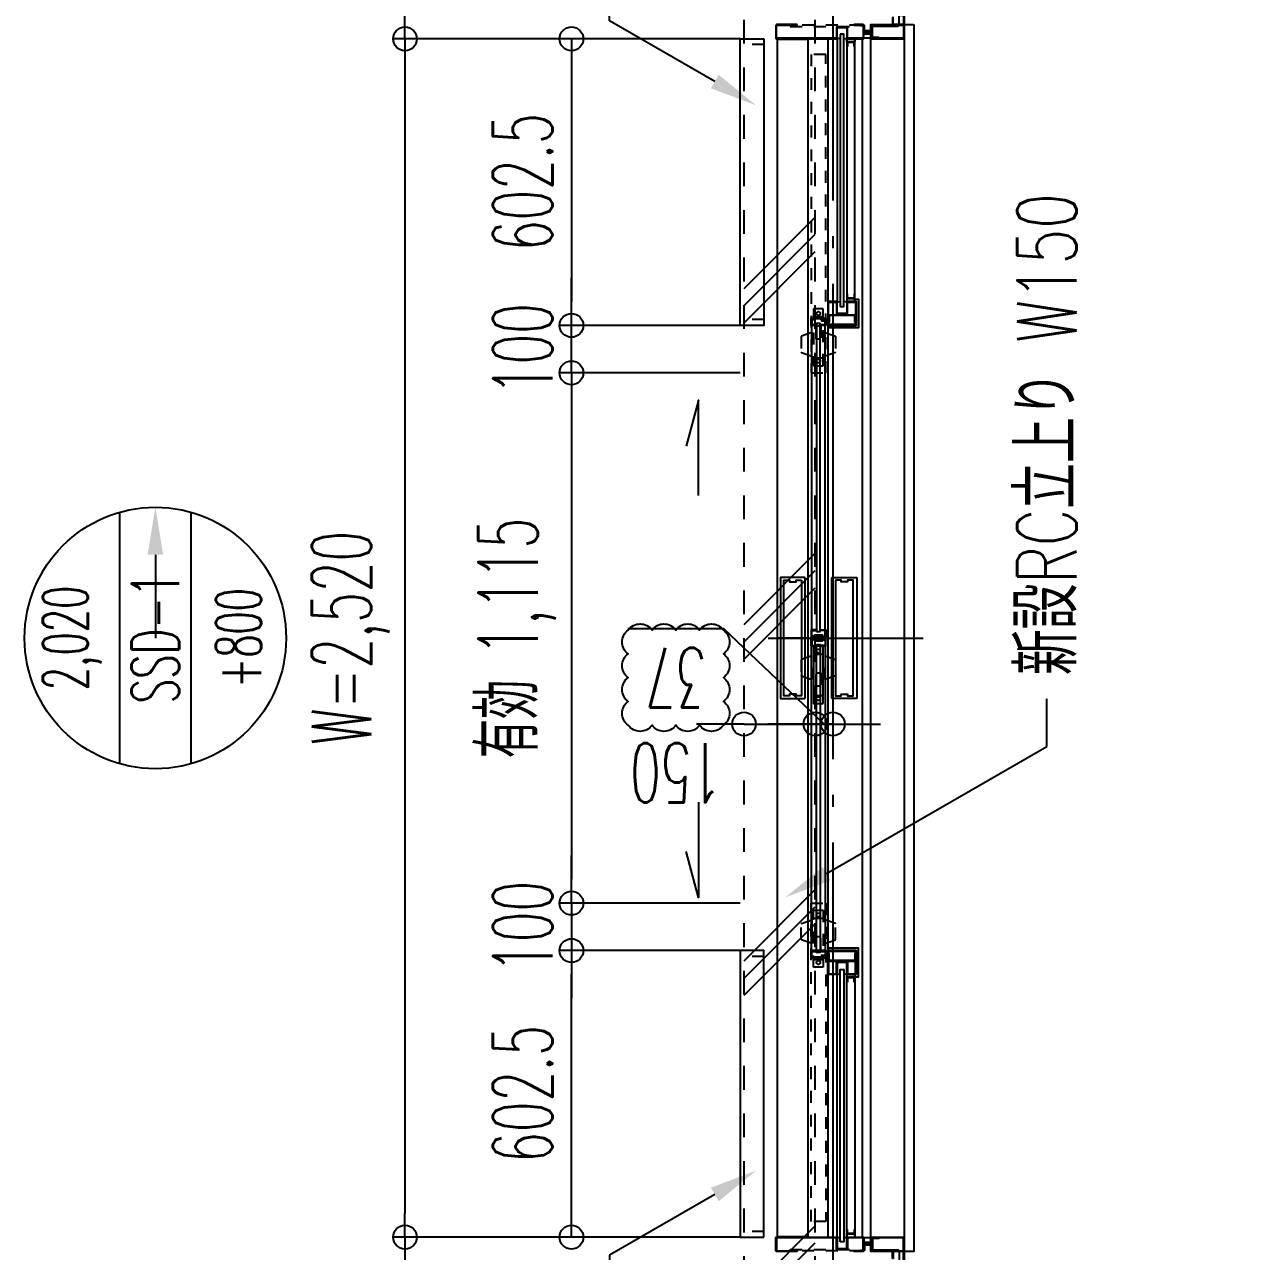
# Model space of a CAD drawing. Header units: millimetres. Extents: x -67913 to 128525, y -54442 to 63422.
# Drawn here: x 108435 to 111023, y 13110 to 15690 of the extents above; entities that cross this region are included whole.
import ezdxf
from ezdxf import colors
from ezdxf.entities.mleader import LeaderData, LeaderLine
from ezdxf.enums import TextEntityAlignment as Align
from ezdxf.math import Vec2, Vec3

# ---------------------------------------------------------------- set-up
doc = ezdxf.new("R2010")
doc.units = ezdxf.units.MM
doc.header["$LTSCALE"] = 500
doc.header["$PDMODE"] = 35
for name, pattern in [('AXIS', [2.35, 2, -0.15, 0.05, -0.15]), ('DD1', [0.1, 0.05, -0.05]), ('DD3', [0.2, 0.1, -0.1])]:
    doc.linetypes.add(name, pattern=pattern)
doc.layers.get('0').update_dxf_attribs({"plot": 0})
for name, color, linetype in [('020KijnSn', 1, 'AXIS'), ('090Gaikou', 5, 'Continuous'), ('143Hatch8', 5, 'Continuous'), ('220Kabe', 7, 'Continuous'), ('230Kaik', 7, 'Continuous'), ('230Kaik9', 7, 'Continuous'), ('260Dannet9', 9, 'Continuous'), ('270SiagSp', 8, 'Continuous'), ('272SiagSp', 8, 'Continuous'), ('292Kigo', 8, 'Continuous'), ('330KattC9', 6, 'DD1'), ('350Kigu', 4, 'Continuous'), ('390Kigo', 8, 'Continuous'), ('391kigoHor', 10, 'Continuous')]:
    doc.layers.add(name, color=color, linetype=linetype)
doc.styles.add('Annotative', font='simplex.shx', dxfattribs={"width": 0.7, "bigfont": 'extfont2.shx'})
doc.styles.add('Dim', font='simplex.shx', dxfattribs={"width": 0.6, "bigfont": 'extfont2.shx'})
doc.styles.get("Standard").update_dxf_attribs({"font": 'simplex.shx', "width": 0.7, "bigfont": 'extfont2.shx'})
doc.dimstyles.new('PRO1-50', dxfattribs={"dimscale": 50, "dimtxt": 2.5, "dimasz": 1, "dimexe": 0.5, "dimexo": 0.5, "dimgap": 0.8, "dimtad": 1, "dimdec": 3, "dimdsep": 46, "dimlunit": 6, "dimtxsty": 'Dim', "dimblk": 'ORIGIN', "dimcen": 0, "dimadec": 3, "dimazin": 2, "dimtfac": 1, "dimtdec": 3, "dimtix": 1, "dimtmove": 2, "dimatfit": 3, "dimldrblk": 'ORIGIN', "dimfxl": 0, "dimarcsym": 0})

# ---------------------------------------------------------------- blocks, each defined once
blk = doc.blocks.new('建具記号')
at = {"color": 0, "linetype": 'ByBlock', "lineweight": -2, "transparency": 16777216}
for p, q in [((-5.292, 1.5), (5.292, 1.5)), ((-5.292, -1.5), (5.292, -1.5))]:
    blk.add_line(p, q, dxfattribs=at)
at = {"color": 7, "linetype": 'ByBlock', "lineweight": -2, "transparency": 16777216}
blk.add_circle((0, 0), 5.5, dxfattribs=at)
at = {"color": 0, "linetype": 'ByBlock', "lineweight": -2, "transparency": 16777216, "width": 0.6}
for tag, height, p in [('建具寸法・高さH', 1.9, (0, 3.5)), ('建具番号', 2, (0, 0)), ('基準高さから建具下枠の上端までの高さ', 1.9, (0, -3.5)), ('特記事項（電気錠等）', 1.9, (0, -7))]:
    blk.add_attdef(tag, text='', height=height, dxfattribs=at).set_placement(p, align=Align.MIDDLE)
blk = doc.blocks.new('_Origin')
at = {"color": 0, "linetype": 'ByBlock', "lineweight": -2}
blk.add_line((0, 0), (-1, 0), dxfattribs=at)
blk.add_circle((0, 0), 0.5, dxfattribs=at)
blk = doc.blocks.new('*D644')
at = {"layer": '270SiagSp', "color": 0, "lineweight": -2, "transparency": 16777216}
for p, q in [((109897.6, 14219.1), (109847.6, 14219.1)), ((109947.6, 14219.1), (110097.6, 14219.1)), ((110147.6, 14219.1), (110197.6, 14219.1))]:
    blk.add_line(p, q, dxfattribs=at)
at = {"layer": 'Defpoints', "color": 0, "transparency": 16777216}
for p in [(109947.6, 14219.1), (110097.6, 14219.1), (110097.6, 14219.1)]:
    blk.add_point(p, dxfattribs=at)
at = {"layer": '270SiagSp', "color": 0, "lineweight": -2, "transparency": 16777216, "xscale": 50, "yscale": 50, "zscale": 50}
blk.add_blockref('_Origin', (109947.6, 14219.1), dxfattribs=at)
at = {"layer": '270SiagSp', "color": 0, "lineweight": -2, "transparency": 16777216, "xscale": 50, "yscale": 50, "zscale": 50, "rotation": 180}
blk.add_blockref('_Origin', (110097.6, 14219.1), dxfattribs=at)
at = {"layer": '270SiagSp', "color": 0, "transparency": 16777216, "insert": (109804.7, 14116.6), "char_height": 125, "attachment_point": 5, "rotation": 180, "style": 'Dim'}
blk.add_mtext('150', dxfattribs=at)
blk = doc.blocks.new('*D645')
at = {"layer": '270SiagSp', "color": 0, "lineweight": -2, "transparency": 16777216}
for p, q in [((109904.9, 14419.1), (109703.5, 14419.1)), ((110116.1, 14219.1), (109904.9, 14419.1)), ((110047.6, 14219.1), (109997.6, 14219.1)), ((110134.6, 14219.1), (110097.6, 14219.1)), ((110134.6, 14219.1), (110097.6, 14219.1)), ((110184.6, 14219.1), (110234.6, 14219.1))]:
    blk.add_line(p, q, dxfattribs=at)
at = {"layer": 'Defpoints', "color": 0, "transparency": 16777216}
for p in [(110097.6, 14219.1), (110097.6, 14219.1), (110134.6, 14219.1)]:
    blk.add_point(p, dxfattribs=at)
at = {"layer": '270SiagSp', "color": 0, "lineweight": -2, "transparency": 16777216, "xscale": 50, "yscale": 50, "zscale": 50}
blk.add_blockref('_Origin', (110097.6, 14219.1), dxfattribs=at)
at = {"layer": '270SiagSp', "color": 0, "lineweight": -2, "transparency": 16777216, "xscale": 50, "yscale": 50, "zscale": 50, "rotation": 180}
blk.add_blockref('_Origin', (110134.6, 14219.1), dxfattribs=at)
at = {"layer": '270SiagSp', "color": 0, "transparency": 16777216, "insert": (109804.2, 14316.6), "char_height": 125, "attachment_point": 5, "rotation": 180, "style": 'Dim'}
blk.add_mtext('37', dxfattribs=at)
blk = doc.blocks.new('*D733')
at = {"layer": '272SiagSp', "color": 0, "lineweight": -2, "transparency": 16777216}
for p, q in [((109939.6, 15660), (109209.6, 15660)), ((109234.6, 15610), (109234.6, 13190)), ((109939.6, 13140), (109209.6, 13140))]:
    blk.add_line(p, q, dxfattribs=at)
at = {"layer": 'Defpoints', "color": 0, "transparency": 16777216}
for p in [(109964.6, 15660), (109234.6, 13140), (109964.6, 13140)]:
    blk.add_point(p, dxfattribs=at)
at = {"layer": '272SiagSp', "color": 0, "lineweight": -2, "transparency": 16777216, "xscale": 50, "yscale": 50, "zscale": 50}
for p, rotation in [((109234.6, 15660), 90), ((109234.6, 13140), 270)]:
    blk.add_blockref('_Origin', p, dxfattribs=dict(at, rotation=rotation))
at = {"layer": '272SiagSp', "color": 0, "transparency": 16777216, "insert": (109120.2, 14400), "char_height": 125, "attachment_point": 5, "rotation": 90, "style": 'Dim'}
blk.add_mtext('W=2,520', dxfattribs=at)
blk = doc.blocks.new('*D734')
at = {"layer": '272SiagSp', "color": 0, "lineweight": -2, "transparency": 16777216}
for p, q in [((109234.6, 15710), (109234.6, 17100)), ((109939.6, 15660), (109209.6, 15660))]:
    blk.add_line(p, q, dxfattribs=at)
at = {"layer": 'Defpoints', "color": 0, "transparency": 16777216}
for p in [(109234.6, 17150), (109234.6, 17150), (109964.6, 15660)]:
    blk.add_point(p, dxfattribs=at)
at = {"layer": '272SiagSp', "color": 0, "lineweight": -2, "transparency": 16777216, "xscale": 50, "yscale": 50, "zscale": 50}
for p, rotation in [((109234.6, 17150), 90), ((109234.6, 15660), 270)]:
    blk.add_blockref('_Origin', p, dxfattribs=dict(at, rotation=rotation))
at = {"layer": '272SiagSp', "color": 0, "transparency": 16777216, "insert": (109120.2, 16276.7), "char_height": 125, "attachment_point": 5, "rotation": 90, "style": 'Dim'}
blk.add_mtext('1,490', dxfattribs=at)
blk = doc.blocks.new('*D735')
at = {"layer": '272SiagSp', "color": 0, "lineweight": -2, "transparency": 16777216}
for p, q in [((109939.6, 13140), (109209.6, 13140)), ((109234.6, 13090), (109234.6, 11700))]:
    blk.add_line(p, q, dxfattribs=at)
at = {"layer": 'Defpoints', "color": 0, "transparency": 16777216}
for p in [(109964.6, 13140), (109234.6, 11650), (109234.6, 11650)]:
    blk.add_point(p, dxfattribs=at)
at = {"layer": '272SiagSp', "color": 0, "lineweight": -2, "transparency": 16777216, "xscale": 50, "yscale": 50, "zscale": 50}
for p, rotation in [((109234.6, 13140), 90), ((109234.6, 11650), 270)]:
    blk.add_blockref('_Origin', p, dxfattribs=dict(at, rotation=rotation))
at = {"layer": '272SiagSp', "color": 0, "transparency": 16777216, "insert": (109120.2, 12525.4), "char_height": 125, "attachment_point": 5, "rotation": 90, "style": 'Dim'}
blk.add_mtext('1,490', dxfattribs=at)
blk = doc.blocks.new('*D736')
at = {"layer": '272SiagSp', "color": 0, "lineweight": -2, "transparency": 16777216}
for p, q in [((109939.6, 14957.5), (109559.6, 14957.5)), ((109584.6, 14907.5), (109584.6, 13892.5)), ((109939.6, 13842.5), (109559.6, 13842.5))]:
    blk.add_line(p, q, dxfattribs=at)
at = {"layer": 'Defpoints', "color": 0, "transparency": 16777216}
for p in [(109964.6, 14957.5), (109584.6, 13842.5), (109964.6, 13842.5)]:
    blk.add_point(p, dxfattribs=at)
at = {"layer": '272SiagSp', "color": 0, "lineweight": -2, "transparency": 16777216, "xscale": 50, "yscale": 50, "zscale": 50}
for p, rotation in [((109584.6, 14957.5), 90), ((109584.6, 13842.5), 270)]:
    blk.add_blockref('_Origin', p, dxfattribs=dict(at, rotation=rotation))
at = {"layer": '272SiagSp', "color": 0, "transparency": 16777216, "insert": (109470.2, 14400), "char_height": 125, "attachment_point": 5, "rotation": 90, "style": 'Dim'}
blk.add_mtext('有効 1,115', dxfattribs=at)
blk = doc.blocks.new('*D737')
at = {"layer": '272SiagSp', "color": 0, "lineweight": -2, "transparency": 16777216}
for p, q in [((109584.6, 15107.5), (109584.6, 15157.5)), ((109939.6, 15057.5), (109559.6, 15057.5)), ((109584.6, 14957.5), (109584.6, 15057.5)), ((109939.6, 14957.5), (109559.6, 14957.5)), ((109584.6, 14907.5), (109584.6, 14857.5))]:
    blk.add_line(p, q, dxfattribs=at)
at = {"layer": 'Defpoints', "color": 0, "transparency": 16777216}
for p in [(109584.6, 15057.5), (109964.6, 15057.5), (109964.6, 14957.5)]:
    blk.add_point(p, dxfattribs=at)
at = {"layer": '272SiagSp', "color": 0, "lineweight": -2, "transparency": 16777216, "xscale": 50, "yscale": 50, "zscale": 50}
for p, rotation in [((109584.6, 15057.5), 270), ((109584.6, 14957.5), 90)]:
    blk.add_blockref('_Origin', p, dxfattribs=dict(at, rotation=rotation))
at = {"layer": '272SiagSp', "color": 0, "transparency": 16777216, "insert": (109482.1, 15007.5), "char_height": 125, "attachment_point": 5, "rotation": 90, "style": 'Dim'}
blk.add_mtext('100', dxfattribs=at)
blk = doc.blocks.new('*D738')
at = {"layer": '272SiagSp', "color": 0, "lineweight": -2, "transparency": 16777216}
for p, q in [((109939.6, 15660), (109559.6, 15660)), ((109584.6, 15610), (109584.6, 15107.5)), ((109939.6, 15057.5), (109559.6, 15057.5))]:
    blk.add_line(p, q, dxfattribs=at)
at = {"layer": 'Defpoints', "color": 0, "transparency": 16777216}
for p in [(109964.6, 15660), (109584.6, 15057.5), (109964.6, 15057.5)]:
    blk.add_point(p, dxfattribs=at)
at = {"layer": '272SiagSp', "color": 0, "lineweight": -2, "transparency": 16777216, "xscale": 50, "yscale": 50, "zscale": 50}
for p, rotation in [((109584.6, 15660), 90), ((109584.6, 15057.5), 270)]:
    blk.add_blockref('_Origin', p, dxfattribs=dict(at, rotation=rotation))
at = {"layer": '272SiagSp', "color": 0, "transparency": 16777216, "insert": (109482.1, 15358.7), "char_height": 125, "attachment_point": 5, "rotation": 90, "style": 'Dim'}
blk.add_mtext('602.5', dxfattribs=at)
blk = doc.blocks.new('*D739')
at = {"layer": '272SiagSp', "color": 0, "lineweight": -2, "transparency": 16777216}
for p, q in [((109584.6, 13892.5), (109584.6, 13942.5)), ((109939.6, 13842.5), (109559.6, 13842.5)), ((109584.6, 13842.5), (109584.6, 13742.5)), ((109939.6, 13742.5), (109559.6, 13742.5)), ((109584.6, 13692.5), (109584.6, 13642.5))]:
    blk.add_line(p, q, dxfattribs=at)
at = {"layer": 'Defpoints', "color": 0, "transparency": 16777216}
for p in [(109964.6, 13842.5), (109584.6, 13742.5), (109964.6, 13742.5)]:
    blk.add_point(p, dxfattribs=at)
at = {"layer": '272SiagSp', "color": 0, "lineweight": -2, "transparency": 16777216, "xscale": 50, "yscale": 50, "zscale": 50}
for p, rotation in [((109584.6, 13842.5), 270), ((109584.6, 13742.5), 90)]:
    blk.add_blockref('_Origin', p, dxfattribs=dict(at, rotation=rotation))
at = {"layer": '272SiagSp', "color": 0, "transparency": 16777216, "insert": (109482.1, 13792.5), "char_height": 125, "attachment_point": 5, "rotation": 90, "style": 'Dim'}
blk.add_mtext('100', dxfattribs=at)
blk = doc.blocks.new('*D740')
at = {"layer": '272SiagSp', "color": 0, "lineweight": -2, "transparency": 16777216}
for p, q in [((109939.6, 13742.5), (109559.6, 13742.5)), ((109584.6, 13190), (109584.6, 13692.5)), ((109939.6, 13140), (109559.6, 13140))]:
    blk.add_line(p, q, dxfattribs=at)
at = {"layer": 'Defpoints', "color": 0, "transparency": 16777216}
for p in [(109584.6, 13742.5), (109964.6, 13742.5), (109964.6, 13140)]:
    blk.add_point(p, dxfattribs=at)
at = {"layer": '272SiagSp', "color": 0, "lineweight": -2, "transparency": 16777216, "xscale": 50, "yscale": 50, "zscale": 50}
for p, rotation in [((109584.6, 13742.5), 90), ((109584.6, 13140), 270)]:
    blk.add_blockref('_Origin', p, dxfattribs=dict(at, rotation=rotation))
at = {"layer": '272SiagSp', "color": 0, "transparency": 16777216, "insert": (109482.1, 13441.2), "char_height": 125, "attachment_point": 5, "rotation": 90, "style": 'Dim'}
blk.add_mtext('602.5', dxfattribs=at)

msp = doc.modelspace()

# ---------------------------------------------------------------- hatches: boundary and pattern name
at = {"layer": '143Hatch8', "linetype": 'DD3'}
h = msp.add_hatch(dxfattribs=at)
h.set_pattern_fill('RC_2', color=256, scale=50, pattern_type=2)
h.set_pattern_definition([(45, (77134.6, 0), (-353.5534, 353.5534), []), (45, (77170.86, 0), (-353.5534, 353.5534), []), (45, (77207.1, 0), (-353.5534, 353.5534), [])])
h.paths.add_polyline_path([(109947.6088, 16550), (109947.6088, 12250), (110097.6088, 12250), (110097.6088, 16550)])

# ---------------------------------------------------------------- linework, layer by layer
at = {"layer": '020KijnSn'}
msp.add_line((110134.6088, 37470), (110134.6088, -23200), dxfattribs=at)
at = {"layer": '090Gaikou'}
msp.add_lwpolyline([(113567.9961, 15890.3513), (110284.6088, 15891.092), (110284.6088, 12891.0919), (113567.3347, 12890.3514)], close=True, dxfattribs=at)
at = {"layer": '220Kabe', "linetype": 'DD3'}
for p, q in [((109947.6088, 12250), (109947.6088, 16550)), ((110097.6088, 12250), (110097.6088, 16550))]:
    msp.add_line(p, q, dxfattribs=at)
at = {"layer": '230Kaik', "color": 9}
for points in [[(109851.8426, 14700), (109851.8426, 14900), (109825.9607, 14803.4074)], [(109851.8426, 14054.5104), (109851.8426, 13854.5104), (109825.9607, 13951.103)]]:
    msp.add_lwpolyline(points, dxfattribs=at)
at = {"layer": '230Kaik9', "color": 5}
for p, q in [((110123.6088, 15660), (110123.6088, 13140)), ((110180.6088, 15654), (110163.6088, 15654)), ((110180.6088, 15107.5), (110180.6088, 15660)), ((110196.6088, 13140), (110196.6088, 15660)), ((110089.6088, 15057.5), (110089.6088, 14417.5)), ((110100.1088, 15057.5), (110098.6088, 15057.5)), ((110109.6088, 15057.5), (110108.1088, 15057.5)), ((110118.6088, 14417.5), (110118.6088, 15057.5)), ((109998.1226, 14400), (110324.3046, 14400)), ((110100.1088, 14417.5), (110098.6088, 14417.5)), ((110109.6088, 14417.5), (110108.1088, 14417.5)), ((110089.6088, 13742.5), (110089.6088, 14382.5)), ((110100.1088, 14382.5), (110098.6088, 14382.5)), ((110109.6088, 14382.5), (110108.1088, 14382.5)), ((110118.6088, 14382.5), (110118.6088, 13742.5)), ((110100.1088, 13742.5), (110098.6088, 13742.5)), ((110109.6088, 13742.5), (110108.1088, 13742.5)), ((110180.6088, 13692.5), (110180.6088, 13140)), ((110180.6088, 13146), (110163.6088, 13146))]:
    msp.add_line(p, q, dxfattribs=at)
at = {"layer": '230Kaik9'}
for points in [[(110059.6088, 15690), (110016.1088, 15690, 0.414213562), (110014.6088, 15688.5), (110014.6088, 15661.5, 0.414213562), (110016.1088, 15660), (110142.1088, 15660, 0.414213562), (110143.6088, 15661.5), (110143.6088, 15684), (110163.6088, 15684), (110163.6088, 15661.5, 0.414213562), (110165.1088, 15660), (110198.1088, 15660, 0.414213562), (110199.6088, 15661.5), (110199.6088, 15688.5, 0.414213562), (110198.1088, 15690), (110179.6088, 15690), (110179.6088, 15688.5), (110198.1088, 15688.5), (110198.1088, 15661.5), (110165.1088, 15661.5), (110165.1088, 15684, 0.414213562), (110163.6088, 15685.5), (110143.6088, 15685.5, 0.414213562), (110142.1088, 15684), (110142.1088, 15661.5), (110016.1088, 15661.5), (110016.1088, 15688.5), (110059.6088, 15688.5)], [(110199.6088, 15688), (110199.6088, 15676.6, 0.414213562), (110201.2088, 15675), (110212.6088, 15675), (110212.6088, 15676.6), (110201.2088, 15676.6), (110201.2088, 15688)], [(110259.6088, 15705), (110259.6088, 15690, 0.414213562), (110261.1088, 15688.5), (110283.1088, 15688.5), (110283.1088, 15661.5), (110216.1088, 15661.5), (110216.1088, 15673.5, 0.414213562), (110214.6088, 15675), (110201.6088, 15675), (110201.6088, 15673.5), (110214.6088, 15673.5), (110214.6088, 15661.5, 0.414213562), (110216.1088, 15660), (110283.1088, 15660, 0.414213562), (110284.6088, 15661.5), (110284.6088, 15688.5, 0.414213562), (110283.1088, 15690), (110261.1088, 15690), (110261.1088, 15705)], [(110272.1088, 15688.5), (110217.7088, 15688.5, 0.414213562), (110216.1088, 15686.9), (110216.1088, 15663.1, 0.414213562), (110217.7088, 15661.5), (110231.1088, 15661.5), (110231.1088, 15663.1), (110217.7088, 15663.1), (110217.7088, 15686.9), (110272.1088, 15686.9)], [(110161.6088, 15081), (110143.6088, 15081), (110143.6088, 15106, 0.414213562), (110142.1088, 15107.5), (110125.1088, 15107.5, 0.414213562), (110123.6088, 15106), (110123.6088, 15059, 0.414213562), (110125.1088, 15057.5), (110182.1088, 15057.5, 0.414213562), (110183.6088, 15059), (110183.6088, 15106, 0.414213562), (110182.1088, 15107.5), (110165.1088, 15107.5, 0.414213562), (110163.6088, 15106), (110163.6088, 15082.5), (110145.6088, 15082.5), (110145.6088, 15081), (110163.6088, 15081, 0.414213562), (110165.1088, 15082.5), (110165.1088, 15106), (110182.1088, 15106), (110182.1088, 15059), (110125.1088, 15059), (110125.1088, 15106), (110142.1088, 15106), (110142.1088, 15081, 0.414213562), (110143.6088, 15079.5), (110161.6088, 15079.5)], [(110125.1088, 15064.5), (110125.1088, 15077.9, -0.414213562), (110126.7088, 15079.5), (110180.5088, 15079.5, -0.414213562), (110182.1088, 15077.9), (110182.1088, 15064.5), (110180.5088, 15064.5), (110180.5088, 15077.9), (110126.7088, 15077.9), (110126.7088, 15064.5)], [(110161.6088, 13719), (110143.6088, 13719), (110143.6088, 13694, -0.414213562), (110142.1088, 13692.5), (110125.1088, 13692.5, -0.414213562), (110123.6088, 13694), (110123.6088, 13741, -0.414213562), (110125.1088, 13742.5), (110182.1088, 13742.5, -0.414213562), (110183.6088, 13741), (110183.6088, 13694, -0.414213562), (110182.1088, 13692.5), (110165.1088, 13692.5, -0.414213562), (110163.6088, 13694), (110163.6088, 13717.5), (110145.6088, 13717.5), (110145.6088, 13719), (110163.6088, 13719, -0.414213562), (110165.1088, 13717.5), (110165.1088, 13694), (110182.1088, 13694), (110182.1088, 13741), (110125.1088, 13741), (110125.1088, 13694), (110142.1088, 13694), (110142.1088, 13719, -0.414213562), (110143.6088, 13720.5), (110161.6088, 13720.5)], [(110125.1088, 13735.5), (110125.1088, 13722.1, 0.414213562), (110126.7088, 13720.5), (110180.5088, 13720.5, 0.414213562), (110182.1088, 13722.1), (110182.1088, 13735.5), (110180.5088, 13735.5), (110180.5088, 13722.1), (110126.7088, 13722.1), (110126.7088, 13735.5)], [(110059.6088, 13110), (110016.1088, 13110, -0.414213562), (110014.6088, 13111.5), (110014.6088, 13138.5, -0.414213562), (110016.1088, 13140), (110142.1088, 13140, -0.414213562), (110143.6088, 13138.5), (110143.6088, 13116), (110163.6088, 13116), (110163.6088, 13138.5, -0.414213562), (110165.1088, 13140), (110198.1088, 13140, -0.414213562), (110199.6088, 13138.5), (110199.6088, 13111.5, -0.414213562), (110198.1088, 13110), (110179.6088, 13110), (110179.6088, 13111.5), (110198.1088, 13111.5), (110198.1088, 13138.5), (110165.1088, 13138.5), (110165.1088, 13116, -0.414213562), (110163.6088, 13114.5), (110143.6088, 13114.5, -0.414213562), (110142.1088, 13116), (110142.1088, 13138.5), (110016.1088, 13138.5), (110016.1088, 13111.5), (110059.6088, 13111.5)], [(110199.6088, 13112), (110199.6088, 13123.4, -0.414213562), (110201.2088, 13125), (110212.6088, 13125), (110212.6088, 13123.4), (110201.2088, 13123.4), (110201.2088, 13112)], [(110259.6088, 13095), (110259.6088, 13110, -0.414213562), (110261.1088, 13111.5), (110283.1088, 13111.5), (110283.1088, 13138.5), (110216.1088, 13138.5), (110216.1088, 13126.5, -0.414213562), (110214.6088, 13125), (110201.6088, 13125), (110201.6088, 13126.5), (110214.6088, 13126.5), (110214.6088, 13138.5, -0.414213562), (110216.1088, 13140), (110283.1088, 13140, -0.414213562), (110284.6088, 13138.5), (110284.6088, 13111.5, -0.414213562), (110283.1088, 13110), (110261.1088, 13110), (110261.1088, 13095)], [(110272.1088, 13111.5), (110217.7088, 13111.5, -0.414213562), (110216.1088, 13113.1), (110216.1088, 13136.9, -0.414213562), (110217.7088, 13138.5), (110231.1088, 13138.5), (110231.1088, 13136.9), (110217.7088, 13136.9), (110217.7088, 13113.1), (110272.1088, 13113.1)]]:
    msp.add_lwpolyline(points, format="xyb", close=True, dxfattribs=at)
at = {"layer": '230Kaik9', "linetype": 'DD1'}
for points in [[(110044.6088, 15688.5), (110044.6088, 15686.2), (110194.6088, 15686.2), (110194.6088, 15688.5)], [(110044.6088, 13111.5), (110044.6088, 13113.8), (110194.6088, 13113.8), (110194.6088, 13111.5)]]:
    msp.add_lwpolyline(points, close=True, dxfattribs=at)
at = {"layer": '230Kaik9', "color": 5}
for points in [[(110304.6088, 15690), (110304.6088, 13110), (110214.6088, 13110), (110214.6088, 15690)], [(110180.6088, 15107.5), (110180.6088, 15113.5), (110163.6088, 15113.5), (110163.6088, 15107.5)], [(110068.7588, 14521.3611), (110068.7588, 14278.6389), (110056.9732, 14278.6389), (110056.9732, 14281.9651), (110043.2444, 14281.9651), (110043.2444, 14278.6389), (110031.4588, 14278.6389), (110031.4588, 14521.3611), (110043.2444, 14521.3611), (110043.2444, 14518.0349), (110056.9732, 14518.0349), (110056.9732, 14521.3611)], [(110139.9583, 14521.3611), (110139.9583, 14278.6389), (110151.7438, 14278.6389), (110151.7438, 14281.9651), (110165.4727, 14281.9651), (110165.4727, 14278.6389), (110177.2583, 14278.6389), (110177.2583, 14521.3611), (110165.4727, 14521.3611), (110165.4727, 14518.0349), (110151.7438, 14518.0349), (110151.7438, 14521.3611)], [(110114.3588, 14262.5), (110114.3588, 14382.5), (110093.8588, 14382.5), (110093.8588, 14262.5)], [(110180.6088, 13692.5), (110180.6088, 13686.5), (110163.6088, 13686.5), (110163.6088, 13692.5)]]:
    msp.add_lwpolyline(points, close=True, dxfattribs=at)
for points in [[(110149.6088, 15660), (110143.6088, 15661.5), (110143.6088, 15106), (110149.6088, 15107.5)], [(110157.6088, 15660), (110163.6088, 15661.5), (110163.6088, 15106), (110157.6088, 15107.5)], [(110017.6088, 14400.5), (110082.6088, 14400.5), (110082.6088, 15659), (110017.6088, 15659), (110017.6088, 13141), (110082.6088, 13141), (110082.6088, 14399.5), (110017.6088, 14399.5)], [(110179.1088, 15644), (110179.1088, 15652.5), (110165.1088, 15652.5), (110165.1088, 15644)], [(110179.1088, 15123.5), (110179.1088, 15115), (110165.1088, 15115), (110165.1088, 15123.5)], [(110180.6088, 15112.5), (110188.6088, 15112.5), (110188.6088, 15052.5), (110123.6088, 15052.5)], [(110180.6088, 15107.5), (110183.6088, 15107.5), (110183.6088, 15057.5), (110123.6088, 15057.5)], [(110180.6088, 13687.5), (110188.6088, 13687.5), (110188.6088, 13747.5), (110123.6088, 13747.5)], [(110180.6088, 13692.5), (110183.6088, 13692.5), (110183.6088, 13742.5), (110123.6088, 13742.5)], [(110149.6088, 13140), (110143.6088, 13138.5), (110143.6088, 13694), (110149.6088, 13692.5)], [(110157.6088, 13140), (110163.6088, 13138.5), (110163.6088, 13694), (110157.6088, 13692.5)], [(110179.1088, 13676.5), (110179.1088, 13685), (110165.1088, 13685), (110165.1088, 13676.5)], [(110179.1088, 13156), (110179.1088, 13147.5), (110165.1088, 13147.5), (110165.1088, 13156)]]:
    msp.add_lwpolyline(points, dxfattribs=at)
at = {"layer": '230Kaik9'}
for points in [[(110149.6088, 15670), (110149.6088, 15097.5), (110157.6088, 15097.5), (110157.6088, 15670)], [(110088.6088, 15072.5), (110119.6088, 15072.5), (110119.6088, 15071), (110090.1088, 15071), (110090.1088, 15059), (110098.6088, 15059), (110098.6088, 15057.5), (110088.6088, 15057.5)], [(110118.1088, 15059), (110118.1088, 15069), (110119.6088, 15069), (110119.6088, 15057.5), (110109.6088, 15057.5), (110109.6088, 15059)], [(110098.6088, 14404), (110090.1088, 14404), (110090.1088, 14416), (110098.6088, 14416), (110098.6088, 14417.5), (110088.6088, 14417.5), (110088.6088, 14402.5), (110098.6088, 14402.5)], [(110098.6088, 14396), (110090.1088, 14396), (110090.1088, 14384), (110098.6088, 14384), (110098.6088, 14382.5), (110088.6088, 14382.5), (110088.6088, 14397.5), (110098.6088, 14397.5)], [(110109.6088, 14404), (110118.1088, 14404), (110118.1088, 14416), (110109.6088, 14416), (110109.6088, 14417.5), (110119.6088, 14417.5), (110119.6088, 14402.5), (110109.6088, 14402.5)], [(110109.6088, 14396), (110118.1088, 14396), (110118.1088, 14384), (110109.6088, 14384), (110109.6088, 14382.5), (110119.6088, 14382.5), (110119.6088, 14397.5), (110109.6088, 14397.5)], [(110088.6088, 13727.5), (110119.6088, 13727.5), (110119.6088, 13729), (110090.1088, 13729), (110090.1088, 13741), (110098.6088, 13741), (110098.6088, 13742.5), (110088.6088, 13742.5)], [(110118.1088, 13741), (110118.1088, 13731), (110119.6088, 13731), (110119.6088, 13742.5), (110109.6088, 13742.5), (110109.6088, 13741)], [(110149.6088, 13130), (110149.6088, 13702.5), (110157.6088, 13702.5), (110157.6088, 13130)]]:
    msp.add_lwpolyline(points, close=True, dxfattribs=at)
for points in [[(110109.1088, 15069), (110111.7088, 15069), (110111.7088, 15068.5), (110110.3588, 15067.2), (110115.8588, 15067.2), (110114.5088, 15068.5), (110114.5088, 15069), (110118.6088, 15069), (110118.6088, 15069.6), (110123.6088, 15069.7), (110123.6088, 15070.3), (110118.6088, 15070.4), (110118.6088, 15071), (110109.1088, 15071), (110109.1088, 15069)], [(110100.1088, 14413.8771), (110108.1088, 14413.8771), (110108.1088, 15061.1229), (110100.1088, 15061.1229), (110100.1088, 14413.8771)], [(110109.6088, 14404), (110112.6088, 14404), (110112.6088, 14405.8), (110095.6088, 14405.8), (110095.6088, 14404), (110098.6088, 14404), (110098.6088, 14402.5), (110095.6088, 14402.5), (110095.6088, 14401), (110098.6088, 14401), (110099.6088, 14401), (110100.6088, 14396.5), (110102.6088, 14404), (110108.0446, 14404), (110108.0446, 14401), (110112.6088, 14401), (110112.6088, 14402.5), (110109.6088, 14402.5), (110109.6088, 14404)], [(110098.6088, 14396), (110095.6088, 14396), (110095.6088, 14394.2), (110112.6088, 14394.2), (110112.6088, 14396), (110109.6088, 14396), (110109.6088, 14397.5), (110112.6088, 14397.5), (110112.6088, 14399), (110109.6088, 14399), (110108.6088, 14399), (110107.6088, 14403.5), (110105.6088, 14396), (110100.173, 14396), (110100.173, 14399), (110095.6088, 14399), (110095.6088, 14397.5), (110098.6088, 14397.5), (110098.6088, 14396)], [(110100.1088, 14386.1229), (110108.1088, 14386.1229), (110108.1088, 13738.8771), (110100.1088, 13738.8771), (110100.1088, 14386.1229)], [(110109.1088, 13731), (110111.7088, 13731), (110111.7088, 13731.5), (110110.3588, 13732.8), (110115.8588, 13732.8), (110114.5088, 13731.5), (110114.5088, 13731), (110118.6088, 13731), (110118.6088, 13730.4), (110123.6088, 13730.3), (110123.6088, 13729.7), (110118.6088, 13729.6), (110118.6088, 13729), (110109.1088, 13729), (110109.1088, 13731)]]:
    msp.add_lwpolyline(points, dxfattribs=at)
at = {"layer": '230Kaik9', "color": 5}
for points in [[(110024.1088, 14526.5), (110024.1088, 14273.5, 0.414213562), (110025.1088, 14272.5), (110075.1088, 14272.5, 0.414213562), (110076.1088, 14273.5), (110076.1088, 14526.5, 0.414213562), (110075.1088, 14527.5), (110025.1088, 14527.5, 0.414213562)], [(110184.6083, 14526.5), (110184.6083, 14273.5, -0.414213562), (110183.6083, 14272.5), (110133.6083, 14272.5, -0.414213562), (110132.6083, 14273.5), (110132.6083, 14526.5, -0.414213562), (110133.6083, 14527.5), (110183.6083, 14527.5, -0.414213562)]]:
    msp.add_lwpolyline(points, format="xyb", close=True, dxfattribs=at)
at = {"layer": '260Dannet9'}
for points in [[(110274.1088, 15710), (110283.1088, 15710), (110283.1088, 15690), (110274.1088, 15690)], [(110214.6088, 15670.5), (110214.6088, 15661.5), (110199.6089, 15661.5), (110199.6089, 15670.5)], [(110163.6088, 15654), (110163.6088, 15660), (110180.6088, 15660), (110180.6088, 15654)], [(110163.6088, 13146), (110163.6088, 13140), (110180.6088, 13140), (110180.6088, 13146)], [(110214.6088, 13129.5), (110214.6088, 13138.5), (110199.6089, 13138.5), (110199.6089, 13129.5)], [(110274.1088, 13090), (110283.1088, 13090), (110283.1088, 13110), (110274.1088, 13110)]]:
    msp.add_lwpolyline(points, close=True, dxfattribs=at)
at = {"layer": '330KattC9'}
for p, q in [((110093.8588, 15076), (110114.3588, 15076)), ((110093.8588, 14989), (110114.3588, 14989)), ((110093.8588, 14366), (110114.3588, 14366)), ((110093.8588, 14279), (110114.3588, 14279)), ((110093.8588, 13811), (110114.3588, 13811)), ((110093.8588, 13724), (110114.3588, 13724))]:
    msp.add_line(p, q, dxfattribs=at)
for points in [[(110088.6088, 15627.5), (110088.6088, 14957.5), (110119.6088, 14957.5), (110119.6088, 15627.5)], [(110114.3588, 14972.5), (110114.3588, 15092.5), (110093.8588, 15092.5), (110093.8588, 14972.5)], [(110109.1088, 15028.5001), (110099.1088, 15028.5001), (110099.1088, 15056.5), (110109.1088, 15056.5)], [(110109.1088, 14298.5), (110099.1088, 14298.5), (110099.1088, 14326.4999), (110109.1088, 14326.4999)], [(110088.6088, 13172.5), (110088.6088, 13842.5), (110119.6088, 13842.5), (110119.6088, 13172.5)], [(110114.3588, 13827.5), (110114.3588, 13707.5), (110093.8588, 13707.5), (110093.8588, 13827.5)], [(110109.1088, 13771.4999), (110099.1088, 13771.4999), (110099.1088, 13743.5), (110109.1088, 13743.5)]]:
    msp.add_lwpolyline(points, close=True, dxfattribs=at)
for points in [[(110068.4366, 15000.3795), (110090.1088, 14992.4995), (110090.1088, 15042.4995), (110068.436, 15034.6185, 0.313112493), (110068.1088, 15034.1514), (110068.108, 15000.8486, 0.31127004)], [(110139.781, 15000.3795), (110118.1088, 14992.4995), (110118.1088, 15042.4995), (110139.7816, 15034.6185, -0.313112493), (110140.1088, 15034.1514), (110140.1096, 15000.8486, -0.31127004)], [(110068.4366, 14320.3795), (110090.1088, 14312.4995), (110090.1088, 14362.4995), (110068.436, 14354.6185, 0.313112493), (110068.1088, 14354.1514), (110068.108, 14320.8486, 0.31127004)], [(110139.781, 14320.3795), (110118.1088, 14312.4995), (110118.1088, 14362.4995), (110139.7816, 14354.6185, -0.313112493), (110140.1088, 14354.1514), (110140.1096, 14320.8486, -0.31127004)], [(110068.4366, 13799.6205), (110090.1088, 13807.5005), (110090.1088, 13757.5005), (110068.436, 13765.3815, -0.313112493), (110068.1088, 13765.8486), (110068.108, 13799.1514, -0.31127004)], [(110139.781, 13799.6205), (110118.1088, 13807.5005), (110118.1088, 13757.5005), (110139.7816, 13765.3815, 0.313112493), (110140.1088, 13765.8486), (110140.1096, 13799.1514, 0.31127004)]]:
    msp.add_lwpolyline(points, format="xyb", close=True, dxfattribs=at)
for centre in [(110104.1088, 15082.5), (110104.1088, 14982.5), (110104.1088, 14372.5), (110104.1088, 14272.5), (110104.1088, 13817.5), (110104.1088, 13717.5)]:
    msp.add_circle(centre, 4, dxfattribs=at)
at = {"layer": '350Kigu'}
for points in [[(109989.6088, 15660), (109989.6088, 15057.5), (109939.6088, 15057.5), (109939.6088, 15660)], [(109989.6088, 13140), (109989.6088, 13742.5), (109939.6088, 13742.5), (109939.6088, 13140)]]:
    msp.add_lwpolyline(points, close=True, dxfattribs=at)
at = {"layer": '350Kigu', "linetype": 'DD1'}
for points in [[(109989.6088, 15648), (109939.6088, 15648)], [(109989.6088, 15069.5), (109939.6088, 15069.5)], [(109989.6088, 13730.5), (109939.6088, 13730.5)], [(109989.6088, 13152), (109939.6088, 13152)]]:
    msp.add_lwpolyline(points, dxfattribs=at)
at = {"layer": '391kigoHor'}
msp.add_lwpolyline([(109904.1807, 14216.6352, -0.52056705), (109854.1807, 14216.6352, -0.52056705), (109804.1807, 14216.6352, -0.52056705), (109754.1807, 14216.6352, -0.52056705), (109704.1807, 14216.6352, -0.52056705), (109704.1807, 14266.6352, -0.52056705), (109704.1807, 14316.6352, -0.52056705), (109704.1807, 14366.6352, -0.52056705), (109704.1807, 14416.6352, -0.52056705), (109754.1807, 14416.6352, -0.52056705), (109804.1807, 14416.6352, -0.52056705), (109854.1807, 14416.6352, -0.52056705), (109904.1807, 14416.6352, -0.52056705), (109904.1807, 14366.6352, -0.52056705), (109904.1807, 14316.6352, -0.52056705), (109904.1807, 14266.6352, -0.52056705)], format="xyb", close=True, dxfattribs=at)

# ---------------------------------------------------------------- dimensions: what is measured, and where the dimension line sits
at = {"layer": '270SiagSp'}
dim = msp.add_linear_dim(base=(110097.6088, 14219.1352), p1=(110134.6088, 14219.1352), p2=(110097.6088, 14219.1352), dimstyle='PRO1-50', override={"dimtmove": 1}, dxfattribs=at)
dim.commit()
dim.dimension.update_dxf_attribs({"geometry": '*D645', "text_midpoint": (109864.895, 14419.1352), "dimtype": 160})
dim = msp.add_linear_dim(base=(110097.6088, 14219.1352), p1=(109947.6088, 14219.1352), p2=(110097.6088, 14219.1352), angle=180, dimstyle='PRO1-50', dxfattribs=at)
dim.commit()
dim.dimension.update_dxf_attribs({"geometry": '*D644', "text_midpoint": (109804.6543, 14116.6352), "dimtype": 160})
at = {"layer": '272SiagSp'}
for base, p1, p2, angle, picture, middle in [((109234.6088, 17150), (109964.6088, 15660), (109234.6088, 17150), 270, '*D734', (109120.204, 16276.654)), ((109234.6088, 11650), (109964.6088, 13140), (109234.6088, 11650), 90, '*D735', (109120.204, 12525.3513))]:
    dim = msp.add_linear_dim(base=base, p1=p1, p2=p2, angle=angle, dimstyle='PRO1-50', dxfattribs=at)
    dim.commit()
    dim.dimension.update_dxf_attribs({"geometry": picture, "text_midpoint": middle, "dimtype": 160})
for base, p1, p2, override, picture, middle in [((109234.6088, 13140), (109964.6088, 15660), (109964.6088, 13140), {"dimpost": 'W=<>'}, '*D733', (109120.204, 14400)), ((109584.6088, 13842.5), (109964.6088, 14957.5), (109964.6088, 13842.5), {"dimpost": '有効 <>'}, '*D736', (109470.204, 14400))]:
    dim = msp.add_linear_dim(base=base, p1=p1, p2=p2, angle=90, dimstyle='PRO1-50', override=override, dxfattribs=at)
    dim.commit()
    dim.dimension.update_dxf_attribs({"geometry": picture, "text_midpoint": middle})
for base, p1, p2, angle, picture, middle in [((109584.6088, 15057.5), (109964.6088, 15660), (109964.6088, 15057.5), 90, '*D738', (109482.1088, 15358.75)), ((109584.6088, 15057.5), (109964.6088, 14957.5), (109964.6088, 15057.5), 270, '*D737', (109482.1088, 15007.5)), ((109584.6088, 13742.5), (109964.6088, 13842.5), (109964.6088, 13742.5), 90, '*D739', (109482.1088, 13792.5)), ((109584.6088, 13742.5), (109964.6088, 13140), (109964.6088, 13742.5), 270, '*D740', (109482.1088, 13441.25))]:
    dim = msp.add_linear_dim(base=base, p1=p1, p2=p2, angle=angle, dimstyle='PRO1-50', dxfattribs=at)
    dim.commit()
    dim.dimension.update_dxf_attribs({"geometry": picture, "text_midpoint": middle})

# ---------------------------------------------------------------- leaders
at = {"layer": '292Kigo'}
ml = msp.add_multileader_block('Standard', dxfattribs=at)
ml.set_content('建具記号', color=256, scale=50)
ml.set_attribute('建具寸法・高さH', '2,020', width=0)
ml.set_attribute('建具番号', 'SSD-1', width=0)
ml.set_attribute('基準高さから建具下枠の上端までの高さ', '+800', width=0)
ml.set_attribute('特記事項（電気錠等）', '', width=0)
ml.set_leader_properties()
ml.build(insert=Vec2(0, 0))
ml.multileader.update_dxf_attribs({"has_dogleg": 0, "dogleg_length": 2, "arrow_head_size": 100, "block_connection_type": 1})
ctx = ml.context
ctx.base_point, ctx.char_height, ctx.arrow_head_size, ctx.landing_gap_size, ctx.plane_origin, ctx.plane_x_axis, ctx.plane_y_axis = Vec3(108709.6088, 14400), 125, 100, 100, Vec3(108709.6088, 11041.5), Vec3(0, 1), Vec3(-1, 0)
ctx.attachment_type = 1
notes = []
notes.append((ctx, [(0, (1, 1, 0), (108709.6088, 14500), (0, -1), 100, [(0, [(108709.6088, 14675)], 0, [])])]))
ctx.block.insert, ctx.block.rotation = Vec3(108709.6088, 14400), 1.570796327
at = {"layer": '390Kigo'}
ml = msp.add_multileader_mtext('Standard', dxfattribs=at)
ml.set_content('自動扉安全柵', color=256, style='Annotative')
ml.set_leader_properties()
ml.build(insert=Vec2(0, 0))
ml.multileader.update_dxf_attribs({"dogleg_length": 2, "arrow_head_size": 100})
ctx = ml.context
ctx.base_point, ctx.char_height, ctx.arrow_head_size, ctx.landing_gap_size, ctx.plane_origin, ctx.plane_x_axis, ctx.plane_y_axis = Vec3(109664.6088, 15798.2345), 125, 100, 50, Vec3(109460.3472, 10380.0807), Vec3(0, 1), Vec3(-1, 0)
notes.append((ctx, [(0, (1, 1, 0), (109664.6088, 15698.2345), (0, 1), 100, [(0, [(109972.8472, 15520.273)], 0, [])])]))
ctx.mtext.insert, ctx.mtext.text_direction, ctx.mtext.width, ctx.mtext.defined_height, ctx.mtext.flow_direction = Vec3(109602.1088, 15848.2345), Vec3(0, 1), 960.08283, 55.8756, 5
ml = msp.add_multileader_mtext('Standard', dxfattribs=at)
ml.set_content('新設RC立上り W150', color=256, style='Annotative')
ml.set_leader_properties()
ml.build(insert=Vec2(0, 0))
ml.multileader.update_dxf_attribs({"dogleg_length": 2, "arrow_head_size": 100})
ctx = ml.context
ctx.base_point, ctx.char_height, ctx.arrow_head_size, ctx.landing_gap_size, ctx.plane_origin, ctx.plane_x_axis, ctx.plane_y_axis = Vec3(110584.6088, 14272.0323), 125, 100, 50, Vec3(110769.0649, 8842.4437), Vec3(0, 1), Vec3(-1, 0)
notes.append((ctx, [(0, (1, 1, 0), (110584.6088, 14172.0323), (0, 1), 100, [(0, [(110034.5845, 13854.4756)], 0, [])])]))
ctx.mtext.insert, ctx.mtext.text_direction, ctx.mtext.width, ctx.mtext.defined_height, ctx.mtext.flow_direction = Vec3(110522.1088, 14322.0323), Vec3(0, 1), 1454.661663, 55.8756, 5
ml = msp.add_multileader_mtext('Standard', dxfattribs=at)
ml.set_content('自動扉安全柵', color=256, style='Annotative')
ml.set_leader_properties()
ml.build(insert=Vec2(0, 0))
ml.multileader.update_dxf_attribs({"dogleg_length": 2, "arrow_head_size": 100})
ctx = ml.context
ctx.base_point, ctx.char_height, ctx.arrow_head_size, ctx.landing_gap_size, ctx.plane_origin, ctx.plane_x_axis, ctx.plane_y_axis = Vec3(109664.6088, 12306.7655), 125, 100, 50, Vec3(109460.3472, 18419.9193), Vec3(0, 1), Vec3(-1, 0)
ctx.text_align_type = 2
notes.append((ctx, [(0, (1, 1, 0), (109664.6088, 13101.7655), (0, -1), 100, [(0, [(109972.8472, 13279.727)], 0, [])])]))
ctx.mtext.insert, ctx.mtext.text_direction, ctx.mtext.width, ctx.mtext.defined_height, ctx.mtext.alignment, ctx.mtext.flow_direction = Vec3(109602.1088, 12951.7655), Vec3(0, 1), 960.08283, 55.8756, 3, 5
for ctx, leaders in notes:
    for number, flags, end, landing, length, lines in leaders:
        leader = LeaderData()
        leader.index, (leader.has_last_leader_line, leader.has_dogleg_vector, leader.attachment_direction) = number, flags
        leader.last_leader_point, leader.dogleg_vector, leader.dogleg_length = Vec3(end), Vec3(landing), length
        for number, points, colour, breaks in lines:
            line = LeaderLine()
            line.index, line.vertices, line.color, line.breaks = number, Vec3.list(points), colors.encode_raw_color(colour), breaks
            leader.lines.append(line)
        ctx.leaders.append(leader)

doc.saveas('drawing.dxf')
